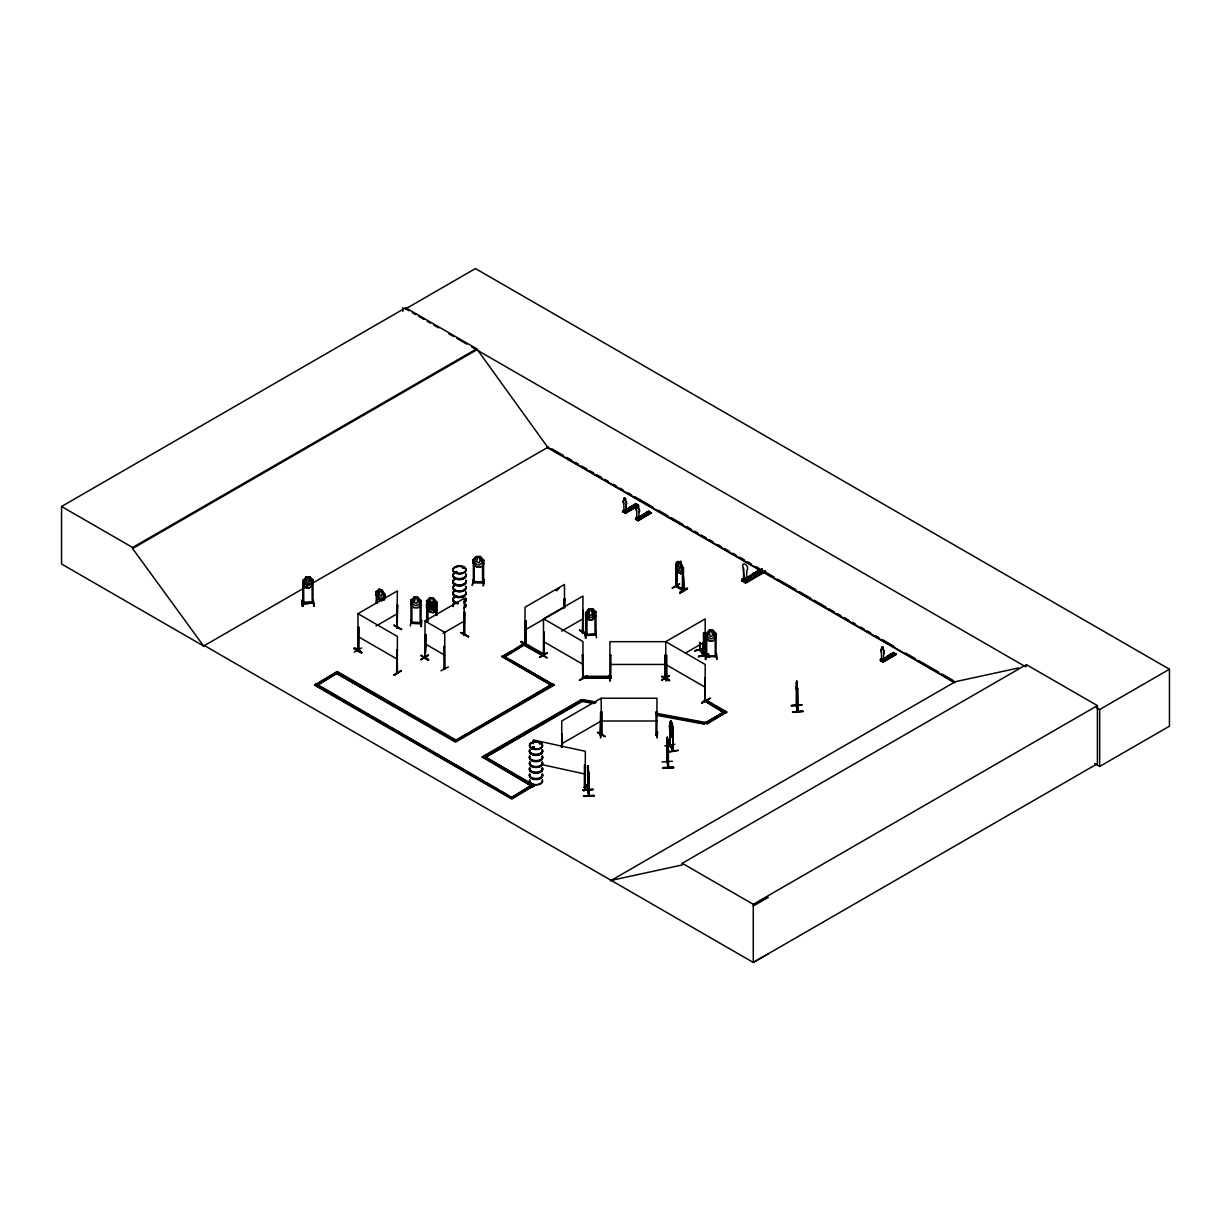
<?xml version="1.0" encoding="UTF-8"?>
<svg xmlns="http://www.w3.org/2000/svg" width="1231" height="1231" viewBox="0 0 1231 1231"><rect width="100%" height="100%" fill="white"/><g stroke="black" fill="none" stroke-linecap="round" stroke-linejoin="round"><path stroke-width="1.5" d="M667.248 737.292L667.248 748.125M667.664 743.309L667.479 739.185M670.833 720.812L669.664 722.628C670.372 720.935 672.757 721.289 673.049 728.275L672.865 750.125M587.987 769.375L588.203 766.928L588.203 767.929M667.248 740.97L667.479 738.523M796.672 684.867L796.903 682.42M639.058 511.958L638.951 512.019A2.324 1.354 59.5 0 0 638.612 508.834L638.72 508.772A2.324 1.354 59.5 0 1 639.058 511.958L638.612 519.143L636.873 518.159L637.766 518.082M883.304 660.416L883.75 653.23A2.324 1.354 59.5 0 0 883.396 650.045L883.304 650.106A2.324 1.354 59.5 0 1 883.643 653.292L883.75 653.23M588.295 790.702L587.741 767.282M589.249 795.965L589.049 772.729L588.803 796.118L587.864 789.948M667.571 762.235L666.956 760.896L667.51 761.45M668.51 767.636L667.433 761.774L668.479 767.682L667.356 737.277M797.365 710.672L796.549 705.455M796.949 706.132L796.78 681.189L797.411 711.595L797.873 710.687M797.38 688.252L797.734 710.933M680.743 573.692L683.205 571.384L680.743 573.692L678.235 572.246L675.85 567.168L675.85 563.552L675.865 586.402L683.143 590.603C686.652 585.11 677.481 543.286 681.912 569.876L680.312 571.107L678.696 570.168L677.065 567.076C680.928 557.181 674.173 563.629 676.881 563.875M682.605 567.46L683.451 567.676L682.497 567.522M587.803 768.375L588.095 765.682L588.71 796.088M667.079 739.969L667.371 737.4M796.503 683.882L796.796 681.312M384.487 594.373L384.349 600.066M483.568 563.798L483.691 560.228L480.213 556.458L476.674 556.366L473.304 559.859L474.274 559.597M624.009 500.417L624.102 500.371A2.324 1.354 59.5 0 0 623.763 503.156L623.655 503.217A2.324 1.354 59.5 0 1 624.009 500.417L624.132 498.078M624.409 510.342L623.855 510.942L624.748 510.157M624.148 510.973L624.302 510.788M637.366 518.236L637.412 519.744M636.704 518.22L637.458 517.605M744.955 579.062C746.032 577.939 741.154 579.693 746.263 580.832L746.94 570.061A3.493 2.031 59.5 0 0 746.94 566.045A3.493 2.031 59.5 0 0 743.416 564.044A3.493 2.031 59.5 0 0 743.416 568.076L744.309 581.632L744.678 578.278M743.17 580.986L743.339 578.401L744.493 579.047L743.786 579.709M882.165 658.862L881.627 659.785L881.396 651.891A2.324 1.354 59.5 0 1 881.735 649.106L881.658 646.89L882.781 646.737M881.965 659.062L881.581 659.216M881.411 659.508L882.165 658.908L881.796 659.693M411.816 600.513L410.754 600.405L411.97 600.405L411.877 622.994M410.323 625.994L411.2 619.624M417.771 597.112L419.402 603.605L417.14 605.652L414.862 605.544L412.57 603.298L414.231 596.958L417.771 597.112L421.248 600.866M411.939 622.671L410.846 622.147L411.031 622.978M421.248 604.483L417.755 608.006L414.293 607.699M420.233 600.651L421.14 600.697L420.11 600.605L420.156 623.686L421.248 622.64M420.063 623.04L411.877 622.486M421.402 626.594L421.648 620.085L420.925 626.517M473.304 563.413L476.72 567.106M472.258 585.448L473.643 578.97L472.319 585.387M483.691 582.817C466.764 583.863 475.72 579.724 474.212 582.371M474.412 581.571L483.583 581.924L483.66 583.032L482.521 583.002L482.583 559.997L483.583 560.043L483.598 583.063L482.752 582.74M477.843 556.981L478.982 557.028L480.152 560.167L478.982 563.106L476.736 561.598L477.859 556.92M480.213 567.291C471.396 566.66 484.014 568.86 483.691 563.829M476.674 567.199L473.196 563.367C470.519 559.813 480.459 552.411 475.012 559.936L475.012 562.644L477.305 564.891L479.582 564.998L481.844 562.952L480.213 556.458M482.675 559.997L483.583 560.043M482.506 582.971L482.752 581.909M474.412 581.817L483.691 581.986M484.106 579.432L483.275 585.941L484.214 579.863M671.203 722.012L670.203 727.167M670.987 725.675L671.095 731.722M587.987 770.96L588.218 773.653L588.218 767.59L588.803 773.33M667.602 744.524L667.248 742.555M797.026 688.421L796.672 686.467M671.249 728.967L670.726 724.444L672.357 730.922L671.88 734.707L671.864 729.229L671.095 729.983L670.326 726.459L670.295 731.953L671.08 731.014L671.741 734.522L670.203 729.875M587.71 790.24L588.695 794.687M589.187 795.98L588.156 790.179M666.987 761.835L668.064 767.667L667.725 739.323L667.956 744.34M668.448 767.621L668.325 744.324M796.395 705.748L797.473 711.564M797.873 711.518L796.996 705.363M632.411 507.757L631.057 507.157L632.519 507.541M670.203 723.551L670.849 720.935M890.121 656.385L889.151 655.692L889.182 656.708M587.633 767.39L588.095 765.682L588.449 767.775M668.079 748.54L667.71 750.018M668.064 748.448L667.725 750.156L667.248 748.063M796.78 681.189L796.426 706.163M797.134 693.93L796.319 686.406L796.796 691.96M674.85 744.216L664.771 745.94M455.301 572.569L455.67 571.523M455.855 571.815L455.116 572.2M456.563 571.692L455.424 571.784M456.47 572.43L456.178 571.523M462.825 568.106L463.887 567.937L463.056 568.106M531.577 748.002L532.392 747.232M531.577 747.709L532.392 747.925M532.715 747.925L533.223 748.14M539.609 743.555L540.409 743.724L539.301 743.724M669.756 745.417L672.957 750.987M669.71 745.463L669.741 744.493L670.495 745.047M673.018 749.771L670.11 745.37L673.434 750.972L672.618 727.752M694.792 650.922L702.87 648.999M588.495 775.022L588.264 775.869L587.803 771.083M667.771 746.617L667.541 747.463L667.079 742.678M883.396 660.355L881.442 659.616L882.427 659.354M353.866 648.537C357.267 645.89 369.7 659.724 353.913 648.46M421.264 655.569L428.727 659.416M421.325 655.138C425.495 660.262 435.589 663.371 420.956 655.769M526.899 645.475L520.959 642.028L526.93 645.398M521.298 641.751L528.745 645.998L521.344 641.366M546.903 657.893L539.824 652.969L546.933 657.816M661.647 676.496C668.602 677.096 675.296 685.313 661.647 676.496L669.095 680.712M661.986 676.234L669.495 680.528M623.594 511.911L623.594 510.25L624.471 512.265L624.255 509.942L622.917 511.527L625.025 512.712L626.364 511.127L626.564 512.234L624.425 510.557M744.94 578.862L744.001 579.401L746.417 580.755M894.214 653.184L880.965 660.955L880.365 659.37C883.673 656.723 880.996 664.248 881.334 658.924L882.042 659.508M380.164 589.972L379.21 594.311L381.164 596.373L382.164 593.711L380.225 589.911M589.141 612.653L590.249 609.514L591.388 609.453L592.542 614.069L590.249 615.592L589.141 614.238M307.304 577.554L306.18 582.263L308.442 583.571L309.612 580.555L308.442 577.508L307.288 577.477M710.425 630.734L709.318 633.888L710.425 636.873L712.734 635.473L711.564 630.734M743.247 579.247L744.74 578.862L743.955 579.355M427.603 600.974L426.511 600.851L429.927 597.65L433.374 598.143L436.743 602.282M429.896 597.727L433.343 598.204L434.943 602.067L434.943 604.775L432.743 606.621L430.527 606.314L428.28 603.852L429.927 597.65M426.588 608.129L429.927 612.146L433.327 612.715L436.743 609.514M429.896 608.56L426.541 604.406L429.958 601.436L433.343 601.821L434.943 608.391L432.743 610.237L430.527 609.914L428.28 607.468L428.28 604.76L431.05 598.435L432.158 598.605L436.743 605.898L433.343 609.037L429.988 608.406M433.266 601.974L436.759 605.837L433.327 608.868M436.636 609.468L433.297 612.546L429.958 612.084M436.636 615.515L436.713 602.036L435.728 602.144M624.102 510.665L624.255 509.942M636.981 505.618L638.304 505.664M672.249 588.28L679.297 583.925M679.635 584.048L672.311 587.956M354.251 652.215L361.606 647.921M539.855 657.323L547.195 653.03M669.387 675.896L662.047 679.851M589.126 609.099L587.418 615.454L589.711 617.485L591.988 617.362L594.234 615.1L592.588 608.776L589.064 608.945L585.587 612.73L585.587 616.408L589.064 619.855C589.511 610.422 589.618 605.344 586.741 612.484M306.104 576.97L304.457 583.432L306.75 585.51L309.043 585.417L311.305 583.202L309.643 576.831L306.104 576.97L302.641 580.77L313.136 580.386L313.136 584.002L309.658 587.741L306.119 587.864L302.734 584.279M709.302 630.334L707.579 636.596L709.887 638.735L712.164 638.735L714.426 636.596L712.78 630.18L709.241 630.18L705.748 633.857M671.464 728.737L671.095 722.043M671.464 732.353L671.095 725.644M379.194 589.172L377.702 594.942L379.702 597.743L381.672 598.404L383.641 596.912L382.164 590.157L379.194 589.003L376.117 591.665L376.117 595.281L379.256 599.759L382.226 600.759L379.148 599.897L376.178 595.219M396.767 672.757L396.982 649.768L397.475 673.126L396.628 672.68L397.044 671.68L397.659 672.895M396.628 672.68L396.982 649.768M544.548 654.861L543.948 654.43M544.287 654.153L544.287 655.831L544.21 632.242L543.717 655.6L544.287 655M584.617 632.395L585.51 638.381M585.971 638.304L585.14 631.934M582.232 677.158L582.725 676.819M664.894 678.312L666.14 678.127L664.709 678.312L664.786 655.307L666.648 655.738L665.986 655.354L666.617 678.112M666.725 677.727L664.894 677.219M666.402 678.666L666.725 677.173L664.894 677.512M705.024 700.224L704.732 699.639M704.748 677.742L705.255 701.101L705.178 664.448L665.725 641.674L609.945 641.674L609.837 678.281L610.053 677.173L610.991 677.681M302.395 606.406L301.841 600.313L302.918 605.929M609.699 675.08L609.868 681.189L609.268 675.096M600.959 731.491L600.528 737.954L601.036 731.922M683.451 567.676L683.528 590.495L675.881 586.448L676.127 585.387M676.465 586.802L676.881 567.676M683.082 589.741C666.817 581.432 685.744 589.018 683.174 590.649M706.886 633.58L705.902 633.611L705.794 659.508L705.517 654.815L704.686 655.492M595.419 703.178L582.263 700.731L483.66 758.373L582.263 701.439L582.894 699.623L596.035 702.07M582.263 700.731L580.832 699.9L582.263 701.439L582.894 699.623M657.416 715.442L704.378 724.182L705.009 722.351L656.154 713.257M704.378 724.182L705.009 722.351M358.96 649.983L358.129 650.491L358.683 649.876M397.151 627.241L396.767 627.856M425.988 656.585L424.926 656.831L425.741 656.585M464.025 634.596L464.518 633.965L464.795 634.965L464.703 612.207L463.779 612.453L464.025 635.427L464.703 612.207M583.309 632.826C580.878 633.903 584.494 630.564 582.509 632.38M600.636 735.199L600.913 711.903L602.128 712.257L600.513 712.441L600.436 735.261L600.99 733.814M705.902 633.811L706.979 633.657M585.341 765.143L584.448 764.959L584.34 787.717L585.433 787.117M584.34 787.117L585.187 787.132M584.34 787.717L584.617 786.701M587.387 784.593L583.679 790.687L587.31 784.547M587.402 784.963L583.771 790.625M584.217 790.748L587.818 785.07M669.556 726.259L670.726 724.444M671.957 733.584L669.51 726.167L671.849 733.599L673.018 731.783L671.849 726.382L673.049 731.891M672.911 735.43L671.741 737.231L672.803 735.446M631.057 507.157L632.272 507.218M645.429 514.958L644.136 515.173M754.372 574.785L754.541 573.738M888.69 655.908L889.382 656.723L890.121 656M882.165 659.308L882.196 659.354M462.871 567.706L463.872 567.86M462.871 567.999L463.456 567.491M531.654 747.909L533.069 748.356L533.238 747.463M596.035 634.227L585.664 634.704L596.035 633.98M596.066 635.011L595.927 612.038L594.988 612.084L595.019 635.073L594.881 634.027L595.958 634.196M303.58 580.447L303.811 603.467L302.795 602.405M313.12 602.298L302.903 602.698M596.081 615.885L592.603 619.67L589.064 619.778L585.587 616.346M703.393 642.197L703.44 655.538L699.5 649.122L700.27 649.66M609.976 677.219L610.991 677.45M609.837 678.066L610.991 678.281L610.591 676.281L582.709 676.281L582.832 678.189L582.986 641.566L543.533 618.793L582.986 596.019L582.74 633.165M602.205 734.245L601.097 734.245M655.938 734.245L657.077 734.215L655.908 734.445M561.736 745.801L561.736 720.997L601.174 698.223L656.969 698.223L656.862 735.107L657.077 733.999M361.622 652.538L354.236 648.214L361.729 652.538M705.794 655.554L706.732 655.492M705.794 656.385L706.732 656.354M716.242 656.585C714.611 657.616 714.642 654.523 716.242 655.554M712.78 641.074L709.302 640.92L705.748 637.396L709.241 641.074L712.78 641.074L716.273 637.396L716.273 633.78L712.78 630.18M425.664 643.598L425.234 657.816L425.926 634.596L425.08 657.985L425.741 656.354M444.422 669.156L444.129 646.183M444.791 668.987L444.73 632.38L425.003 620.993L425.018 657.985L424.741 634.981L425.664 634.442M376.117 591.665L377.301 591.772L377.301 603.159M382.164 590.157L385.241 594.711L384.257 594.419L385.349 594.465L385.134 598.251M410.739 600.466L414.231 596.958M673.388 750.91L673.419 750.033M426.48 604.529L429.896 601.328L429.973 602.959L432.158 604.667L433.297 601.836M637.289 505.249L636.95 507.895A2.324 1.354 59.5 0 0 636.612 510.696L637.012 518.359L637.012 517.312L635.673 518.097L635.796 519.405L649.553 511.911L636.289 519.682L635.473 519.205L648.875 511.096L651.538 513.035M357.944 650.214L358.621 649.091M358.837 650.137L357.99 649.537M396.659 627.133L397.736 626.81M463.702 635.211L464.441 598.22L425.003 620.993M525.052 642.936L525.699 642.567M525.899 643.659L525.683 620.67L525.945 643.69M583.202 632.857L582.986 609.868L582.248 633.073M601.297 734.276L602.236 733.999M601.128 733.953L600.666 734.384M601.143 734.892L602.236 734.83M705.501 654.861L704.424 655.938L705.394 655.723M556.335 590.557L558.797 588.372M556.412 590.634L558.874 588.326M678.358 561.474L675.85 563.675L676.127 586.218M383.149 599.959L385.195 598.189L383.226 600.051M585.71 612.515L585.633 635.504L585.602 634.473L586.679 634.627M585.602 635.304L596.035 634.811M586.664 635.488L586.679 612.469L586.541 635.227M312.982 603.159L312.997 580.155L312.059 580.186L312.182 603.221C315.613 600.236 305.996 606.052 302.903 603.529L302.764 580.493L303.58 580.77M456.732 572.569L456.209 571.661M532.054 747.479L532.869 747.556M533.269 748.263L531.838 747.448M610.853 678.296L610.884 655.292L609.945 655.292L610.884 655.292M602.082 734.799L602.128 712.057M656.969 735.045L655.908 734.83L656.939 735.061M705.902 655.554L706.84 656.585M716.242 655.754L705.794 655.754M623.209 512.004L636.612 504.433L622.532 511.757L624.071 509.834M625.379 513.358L638.627 505.556L635.935 503.633L636.581 504.433M625.41 513.358L622.732 511.619L623.394 512.234M636.227 504.218L623.009 512.019M624.532 512.865L638.427 505.218L635.935 503.818L622.517 511.742M637.981 505.079L625.056 513.189L626.564 511.25M638.304 505.387L625.086 513.189M651.061 512.758L637.489 520.344L651.384 512.696L638.304 520.805L635.673 519.082L648.875 511.296M649.337 511.665L635.504 519.251M651.384 512.696L637.704 520.344M761.712 569.061L741.616 580.801L741.878 579.078L743.878 577.878L742.155 580.417L745.324 582.201L747.325 579.832L747.617 581.478M763.082 571.723L744.586 582.432L765.42 570.969M745.309 582.832L745.617 581.186L747.617 580.001M880.196 660.524L883.042 662.093L896.26 654.307L893.568 652.368C889.367 653.692 898.876 656.061 892.229 653.153M894.045 652.845L895.876 654.076M882.519 661.832L896.06 653.784M882.227 661.647L896.23 654.307L883.012 662.109M882.842 661.77L883.996 659.878L884.197 660.97M474.243 581.801L473.227 581.74M411 622.424C423.495 621.655 425.68 624.717 411 623.286L410.923 600.236M624.102 498.309L624.933 497.832M625.671 501.371L625.763 501.309A2.324 1.354 59.5 0 1 626.117 504.479L625.763 511.604L626.01 504.541A2.324 1.354 59.5 0 0 625.671 501.371L625.748 498.986M629.826 507.234C636.473 510.142 626.964 507.757 631.164 506.433L633.657 508.049L631.164 506.433M632.349 505.741C639.012 508.649 629.503 506.264 633.703 504.941L636.196 506.557L633.703 504.941M637.089 506.018L634.596 504.618L635.935 503.633M638.427 505.033L624.933 513.081M636.95 507.895L637.043 505.787L634.596 504.418M636.612 510.696L636.704 510.634A2.324 1.354 59.5 0 1 637.043 507.834M637.212 517.42L635.673 518.097M635.858 519.005L637.966 520.19L639.505 518.713L638.166 519.513L638.32 520.836M743.416 568.076L743.662 579.601M752.51 573.985C763.528 578.816 747.171 574.569 754.511 572.8L758.25 575.2L754.511 572.8M756.311 571.738C767.328 576.585 750.972 572.338 758.311 570.553L762.051 572.969L758.311 570.553M741.57 580.74L761.666 568.876M761.958 569.368L742.062 581.032L760.789 570.445M762.389 569.291L742.293 581.155L761.035 570.753M744.586 582.432L764.651 570.707M744.924 582.448L765.405 570.692M765.713 571.476L745.878 583.171L741.878 580.555L742.832 581.478M883.289 647.46L882.889 646.998M881.642 649.168L881.735 649.106A2.324 1.354 59.5 0 0 881.288 651.953L881.396 651.891M881.888 658.693L880.365 659.37M887.443 655.969C894.106 658.877 884.597 656.492 888.797 655.184L891.29 656.585M889.982 654.477C896.645 657.385 887.136 655.015 891.321 653.692L893.814 655.092M883.458 658.523L893.768 652.907M884.197 659.985L882.658 660.662M882.165 661.601L895.583 653.692M357.944 627.533L358.867 627.287L357.944 627.533L358.883 627.764L358.206 627.379L358.329 650.43M396.659 627.964L397.398 604.76L397.044 628.072M397.151 628.072L397.659 604.898M393.874 625.44L401.737 629.441L394.289 625.194M396.736 627.918L397.398 590.911L357.944 613.684L358.129 650.491M358.883 627.764L358.698 650.737L358.313 649.353M397.644 650.153L396.721 649.922M460.933 632.749L468.78 636.75L461.333 632.503M396.659 671.911L397.736 672.141M393.966 674.757L401.321 670.464L394.335 675.373M401.337 670.864L394.028 675.204M525.683 620.67L525.945 620.824M563.798 607.822L564.475 598.297L564.721 607.575M564.06 607.976L564.721 598.435M525.683 643.459L524.945 643.89L525.022 607.222L564.475 584.448L564.475 607.437M582.694 633.149L583.248 610.007M579.878 630.303L587.325 634.55L579.524 630.072M539.917 657.446L547.272 652.661L539.917 656.969M582.986 678.189L582.571 654.877L582.832 678.189M583.248 655.261L582.309 655.03M584.31 677.881L579.509 680.297L587.249 676.158M579.509 680.297L586.972 676.004L579.57 680.22M665.986 655.661L664.786 655.307M704.424 655.938L705.178 632.734L704.686 656.092M561.474 747.479L562.136 734.292L562.398 747.248M562.398 734.445L561.474 734.676M600.174 735.122L600.913 711.903M701.655 653.415L709.502 657.416L701.655 652.938M661.693 680.081L669.449 675.542L662.001 680.189M705.178 634.073L705.178 618.901L665.725 641.674L665.909 678.481L666.094 677.327M597.774 732.307L605.221 736.553M597.404 732.599L605.252 736.6L597.804 732.353M600.513 735.215L601.297 735.107L601.174 698.223M705.425 678.127L704.501 677.896M701.701 702.701C712.764 698.008 714.026 695.084 701.747 703.086M701.701 703.178L709.118 698.839M421.125 659.354L428.526 655.046L420.956 659.631M420.94 659.693L428.326 655.354M448.376 666.925L440.975 670.787M204.531 645.613L203.731 646.09L61.55 563.998L61.55 506.48L405.676 307.796L476.72 348.804L547.764 447.345L954.517 682.189M405.676 307.796L405.676 308.858L475.458 268.573L1169.45 669.249L1169.45 726.182L1099.668 766.467L1094.682 763.574M61.55 506.48L132.594 547.487L476.72 348.804M768.329 953.84L753.264 962.427L204.438 645.567L203.623 646.029L132.594 548.549L476.72 349.866M203.623 646.029L307.258 586.187M312.243 583.325L548.564 446.884M376.024 626.025L397.398 613.684M527.822 782.224L485.091 756.834L534.392 785.301L511.804 799.057L314.567 685.19L337.171 671.434L455.501 739.754L454.07 741.293L552.688 683.651L554.119 685.19L503.371 655.892M314.567 685.19L316.013 683.651L513.235 798.227M319.291 682.466L337.171 672.141L384.826 699.67M443.083 633.334L464.441 620.993M525.022 629.995L562.829 608.176M523.067 643.782L524.498 642.951L544.225 654.338L542.779 655.169L523.067 644.49L542.779 655.877L544.225 655.046L531.069 647.46M501.94 656.015L551.242 685.19L501.94 656.723L523.098 644.505M501.94 656.723L511.588 651.153M514.881 649.26L524.498 642.951M561.613 631.134L582.986 618.793M679.881 562.921L680.712 566.475L679.881 568.999L678.281 565.075L679.081 562.459L679.958 562.875M678.358 572.123L680.82 573.646M687.514 588.664C684.082 586.064 671.803 599.836 687.514 588.649M455.716 740.354L467.211 733.707M470.504 731.814L516.528 705.24M519.805 703.347L531.315 696.7M534.608 694.807L551.042 685.313M335.724 672.972L455.501 741.416L554.119 684.482M337.371 673.926L455.501 742.124L554.119 685.19M482.213 756.834L532.961 786.84L482.213 756.834L580.832 699.9M482.213 757.542L521.667 734.769M524.945 732.876L579.185 701.562M685.452 653.061L705.178 641.674M561.736 743.77L601.174 720.997L656.969 720.997M314.567 684.482L511.804 798.35L534.392 785.301M704.132 700.562L723.859 712.657L704.132 700.562L705.578 699.731L726.736 711.949L707.009 724.043L705.578 722.505L725.29 711.118L705.578 723.212M704.132 701.27L705.578 700.439L726.736 712.657M705.578 722.505L707.009 723.336L726.736 711.949M610.391 880.873L955.333 681.712L1018.883 667.894M611.192 880.396L682.236 864.947L682.236 863.3L1026.362 664.617L1097.406 705.625L1097.406 763.743L753.264 962.427L753.264 904.308L1097.406 705.625M1026.362 666.263L1025.561 666.74L471.765 347.004M1096.375 707.625L1099.668 709.533L1169.45 669.249M753.264 905.97L768.329 897.384M455.332 571.984L456.024 572.738L456.932 571.923M302.226 600.297L302.964 606.391M302.411 606.36L301.841 600.313M705.225 659.462L705.64 654.923M474.304 559.89L473.335 559.797M624.255 497.847L625.64 499.047M644.475 514.42L644.136 515.327M644.29 514.62L645.352 514.789M645.075 515.235L644.305 515.25M754.788 573.861L756.373 574.108M755.972 574.785L754.803 574.785M456.486 572.538L455.547 572.538M703.393 632.703L703.809 655.431L699.839 649.876M704.317 648.429L694.607 650.737L702.901 649.152M699.531 644.305L699.931 650.568L700.224 642.844M702.993 654.323L703.44 654.707M698.762 656.169C729.029 649.814 677.804 660.924 708.671 654.661M698.762 656.646L708.502 654.384M670.726 720.827L672.942 728.29M671.818 722.828L671.649 730.937L670.203 726.259M671.849 737.215L669.664 729.783M669.772 722.612L670.11 745.971L670.418 732.553M668.433 752.279L678.358 750.341L668.279 751.587M302.872 603.19L313.105 602.928M303.595 602.374L312.151 602.067M595.85 635.088L595.881 633.965M655.969 734.784L656.015 712.057L656.969 712.272L656.015 712.057M715.303 656.354L716.242 656.385M393.951 625.317L401.383 629.564M460.994 632.626L468.442 636.873M631.949 507.818L630.964 507.387M755.065 573.8L755.942 573.861M889.151 655.846L890.028 656.046M602.021 735.107L602.236 734.445M411.723 623.317L411.831 622.194M420.987 623.732L421.14 600.697M796.319 682.79L796.549 706.286M791.395 705.763L801.812 705.148M802.889 710.918L792.472 711.918L802.935 711.595M802.889 711.333L792.533 712.241M667.602 739.185L667.125 762.389M672.388 761.235L661.986 762.004M587.618 770.914L588.341 778.561L587.618 767.298L588.203 773.622M663.109 768.329L673.511 767.744L663.109 768.344L663.047 767.544L673.449 766.944L673.511 767.713M663.047 768.021L673.465 767.436M587.756 789.348L588.264 790.748L588.11 789.333M582.663 790.071L593.127 789.333L582.663 790.04M582.709 790.271L593.111 789.64M583.771 795.949C616.085 794.564 561.89 797.611 594.188 795.411M583.771 796.426L594.188 795.826M666.402 655.892L666.479 678.712L666.648 655.738M676.604 586.018L675.865 585.571M595.081 612.084L595.958 612.315L592.526 608.868M585.741 612.73L586.679 612.684M595.773 631.842L596.543 637.796M595.958 635.027L585.864 635.535M306.165 577.062L309.596 577M302.641 584.371L313.136 584.002M306.104 587.803L309.658 587.741M312.812 600.005L313.997 606.021L312.889 599.574M313.997 606.006L312.843 599.543M665.863 681.189L666.371 678.112M657.616 731.891L657.108 737.954L657.108 731.476M601.174 735.045L602.128 735.045M710.425 630.795L711.564 630.795M715.134 633.873L716.134 633.611L716.027 656.662L705.794 656.585M715.149 633.888L716.134 633.811M706.948 656L715.088 656M716.396 653.415L716.827 659.508L716.319 653.03M609.945 664.448L665.725 664.448L705.178 687.221M582.709 677.45L610.591 677.45M582.709 678.158L610.591 678.158M410.923 623.009L421.248 623.471M665.694 677.219L665.632 678.266M610.884 678.066L610.053 678.312M656.123 734.276L655.908 735.045M302.903 603.498L302.764 580.493M584.694 787.532L585.556 787.748M474.258 559.628L474.166 582.663M715.226 656.615L715.18 633.611M435.651 601.851L435.712 615.392M473.366 582.586L473.366 559.582M699.839 650.507L699.87 642.336M582.894 700.331L594.158 702.424M656.154 713.965L659.924 714.672M663.678 715.365L673.065 717.119M676.819 717.811L699.362 722.012M657.416 714.719L704.378 723.474M582.263 701.439L593.542 703.547M585.341 787.932L584.525 787.794M542.471 764.728L585.341 774.084M313.351 599.943L313.951 605.96M705.148 701.101L704.901 699.685M358.467 650.691L358.621 627.148M797.811 711.056L797.75 688.221M637.473 518.036L636.658 517.651L636.535 519.374M743.17 578.493L744.586 578.801M754.572 574.677L755.972 575.015L756.188 573.723M582.725 677.65L582.571 654.877M636.535 517.712L638.72 519.082M624.471 512.265L623.717 510.173M743.339 580.894L744.493 581.524M579.524 630.395L586.956 634.319M544.533 654.538L543.456 654.538L544.456 655.169M601.251 733.953L600.174 734.292M405.676 308.858L408.984 310.766M412.293 312.674L415.601 314.582M418.894 316.49L423.849 319.352M427.157 321.26L430.465 323.168M433.774 325.076L438.728 327.938M448.638 333.663L453.593 336.525M456.901 338.433L466.811 344.141M551.888 448.792L563.506 455.501M566.829 457.424L571.815 460.302M575.123 462.21L578.447 464.133M581.771 466.041L586.756 468.919M590.08 470.842L593.388 472.766M596.712 474.674L601.697 477.551M605.021 479.475L608.329 481.383M613.315 484.26L616.639 486.183M619.962 488.091L623.271 490.015M628.256 492.892L631.58 494.8M634.904 496.724L653.169 507.264M658.139 510.142L668.11 515.897M671.418 517.805L683.051 524.514M686.359 526.437L691.345 529.315M694.669 531.223L697.992 533.146M701.316 535.07L706.286 537.932M709.61 539.855L712.934 541.778M717.904 544.641L721.228 546.564M724.551 548.487L729.537 551.365M732.86 553.273L736.169 555.196M739.492 557.104L744.478 559.982M747.802 561.905L751.11 563.813M756.096 566.691L759.419 568.614M764.405 571.492L774.361 577.231M777.684 579.155L795.949 589.695M799.258 591.619L810.89 598.328M814.199 600.236L825.832 606.96M829.14 608.868L834.126 611.745M837.449 613.669L840.773 615.577M844.097 617.5L849.067 620.378M852.391 622.286L855.714 624.209M860.684 627.087L864.008 628.995M867.332 630.918L870.656 632.826M875.641 635.704L878.949 637.627M882.273 639.535L893.891 646.26M905.524 652.969L915.479 658.708M918.803 660.632L938.73 672.126M942.038 674.049L953.671 680.758M546.672 447.192L954.764 682.805M678.235 561.413L680.789 562.875M543.533 641.566L582.986 664.34M524.498 643.659L527.791 645.552M509.957 659.693L551.042 683.42M425.003 643.767L444.73 655.154M357.944 613.684L397.398 636.458L397.244 673.08M357.944 636.473L397.398 659.247M682.236 863.3L753.264 904.308M388.119 701.562L448.93 736.677M452.223 738.569L455.501 740.462M531.115 784.116L534.392 786.024M317.66 685.328L364.068 712.118M367.392 714.026L387.273 725.505M390.596 727.429L402.198 734.122M405.507 736.03L483.398 781.008M486.722 782.931L498.324 789.625M501.632 791.533L506.603 794.41M682.466 567.214L682.559 590.28M703.332 655.523L703.517 654.107M596.081 612.269L592.588 608.776L592.603 619.67L589.064 619.855M672.865 750.956L673.049 727.644M716.165 633.888L712.734 630.272L709.241 630.18M480.152 556.55L483.568 560.32M414.216 607.852L410.739 604.082L410.754 600.405M433.327 598.22L436.636 602.298M429.881 612.238L426.48 608.145L426.757 600.636L426.68 621.717M700.27 649.891L703.332 654.246M743.955 579.185L743.878 577.878M638.197 505.726L638.581 506.526M543.44 655.4L543.533 618.793M682.466 590.249L682.79 567.291M676.973 586.664L676.635 563.906M680.697 562.921L683.128 567.876M638.597 506.187L638.612 508.834M881.581 659.339L881.704 658.57M669.51 726.167L670.726 735.276M623.994 510.619L623.763 503.156M796.672 681.189L796.426 683.205M796.503 686.59L796.965 691.376L796.903 683.082L797.488 688.837M1099.668 709.533L1099.668 766.467M883.996 659.878L883.996 660.662M883.396 647.998L883.304 650.106M747.325 579.832L747.325 581.017M706.732 656.662L706.686 633.873M703.039 643.598L702.978 655.061M670.126 722.551L670.11 745.971M669.726 722.505L669.556 729.798M667.479 739.523L667.494 762.358M667.387 738.985L667.448 761.82M647.798 514.62L645.306 513.404M645.259 516.112L642.767 514.897M639.304 518.605L639.505 519.713M626.364 511.127L626.364 511.927M585.464 764.959L585.187 787.963L585.341 751.31L533.146 739.923L533.146 743.724M562.136 734.292L562.136 747.094M544.21 632.242L544.287 655.831M525.529 642.628L525.329 643.982L525.283 621.209M444.391 646.029L444.345 669.172M444.083 668.11L444.083 669.018M436.713 602.036L436.713 615.315M427.68 600.774L427.68 621.64M427.465 600.743L427.603 621.855M402.891 307.581L402.891 311.351M377.117 603.344L376.932 591.665L376.301 603.067M376.486 591.495L376.486 602.882M132.594 547.487L132.594 548.549M465.872 580.878A6.617 3.816 0 0 1 458.609 585.648A6.617 3.816 0 0 1 453.747 579.955M465.78 581.263A6.524 3.77 0 0 1 458.624 585.971A6.524 3.77 0 0 1 453.824 580.355M465.795 586.295A6.54 3.77 0 0 1 458.624 591.018A6.54 3.77 0 0 1 453.824 585.387M465.795 586.525A6.54 3.77 0 0 1 458.624 591.234A6.54 3.77 0 0 1 453.824 585.602M465.872 574.6A6.617 3.816 0 0 1 458.609 579.37A6.617 3.816 0 0 1 453.747 573.677M465.764 580.201A6.509 3.755 0 0 1 458.624 584.91A6.509 3.755 0 0 1 453.839 579.293M465.764 574.969A6.509 3.755 0 0 1 458.624 579.678A6.509 3.755 0 0 1 453.839 574.061M465.872 580.555A6.617 3.816 0 0 1 458.609 585.325A6.617 3.816 0 0 1 453.747 579.632M465.872 574.277A6.617 3.816 0 0 1 458.609 579.047A6.617 3.816 0 0 1 453.747 573.354M465.78 573.923A6.524 3.77 0 0 1 458.624 578.632A6.524 3.77 0 0 1 453.824 573.015M465.872 598.789A6.617 3.816 0 0 1 464.164 602.482M457.763 603.467A6.617 3.816 0 0 1 453.747 597.866M465.78 599.174A6.524 3.77 0 0 1 464.087 602.805M457.794 603.775A6.524 3.77 0 0 1 453.824 598.266M465.795 604.206A6.54 3.77 0 0 1 464.102 607.852M453.162 606.16A6.54 3.77 0 0 1 453.824 603.298M465.964 588.079A6.478 3.739 0 0 1 457.794 591.68A6.478 3.739 0 0 1 453.87 586.202M465.795 604.436A6.54 3.77 0 0 1 464.102 608.068M453.162 606.391A6.54 3.77 0 0 1 453.824 603.513M465.795 586.787A6.54 3.77 0 0 1 458.624 591.495A6.54 3.77 0 0 1 453.824 585.879M465.872 592.511A6.617 3.816 0 0 1 458.609 597.281A6.617 3.816 0 0 1 453.747 591.588M465.764 598.112A6.509 3.755 0 0 1 464.087 601.744M457.794 602.713A6.509 3.755 0 0 1 453.839 597.204M465.764 592.88A6.509 3.755 0 0 1 458.624 597.589A6.509 3.755 0 0 1 453.839 591.973M465.872 598.466A6.617 3.816 0 0 1 464.164 602.159M457.763 603.144A6.617 3.816 0 0 1 453.747 597.543M465.872 592.188A6.617 3.816 0 0 1 458.609 596.958A6.617 3.816 0 0 1 453.747 591.265M465.78 591.834A6.524 3.77 0 0 1 458.624 596.543A6.524 3.77 0 0 1 453.824 590.926M542.271 761.866A6.478 3.739 0 0 1 536.008 766.574A6.478 3.739 0 0 1 529.745 761.866M542.409 750.295A6.617 3.816 0 0 1 536.008 755.095A6.617 3.816 0 0 1 529.622 750.295M531.33 748.586A6.617 3.816 0 0 1 534.3 747.586M542.302 750.679A6.509 3.755 0 0 1 536.008 755.403A6.509 3.755 0 0 1 529.73 750.679M531.407 748.987A6.509 3.755 0 0 1 534.331 748.017M542.409 749.971A6.617 3.816 0 0 1 536.008 754.772A6.617 3.816 0 0 1 529.622 749.971M531.33 748.263A6.617 3.816 0 0 1 534.3 747.263M542.317 749.617A6.524 3.77 0 0 1 536.008 754.357A6.524 3.77 0 0 1 529.715 749.617M531.407 747.925A6.524 3.77 0 0 1 534.331 746.955M542.302 756.957A6.509 3.755 0 0 1 536.008 761.681A6.509 3.755 0 0 1 529.73 756.957M542.409 756.573A6.617 3.816 0 0 1 536.008 761.389A6.617 3.816 0 0 1 529.622 756.573M542.409 756.249A6.617 3.816 0 0 1 536.008 761.066A6.617 3.816 0 0 1 529.622 756.249M542.317 755.896A6.524 3.77 0 0 1 536.008 760.65A6.524 3.77 0 0 1 529.715 755.896M542.332 762.22A6.54 3.77 0 0 1 536.008 766.975A6.54 3.77 0 0 1 529.699 762.22M542.302 762.789A6.509 3.755 0 0 1 536.008 767.529A6.509 3.755 0 0 1 529.73 762.789M542.332 779.915A6.54 3.77 0 0 1 536.008 784.655A6.54 3.77 0 0 1 529.699 779.915M542.332 762.466A6.54 3.77 0 0 1 536.008 767.205A6.54 3.77 0 0 1 529.699 762.466M542.302 768.59A6.509 3.755 0 0 1 536.008 773.314A6.509 3.755 0 0 1 529.73 768.59M542.302 767.529A6.509 3.755 0 0 1 536.008 772.268A6.509 3.755 0 0 1 529.73 767.529M542.302 774.868A6.509 3.755 0 0 1 536.008 779.592A6.509 3.755 0 0 1 529.73 774.868M542.409 774.484A6.617 3.816 0 0 1 536.008 779.3A6.617 3.816 0 0 1 529.622 774.484M542.409 774.161A6.617 3.816 0 0 1 536.008 778.977A6.617 3.816 0 0 1 529.622 774.161M542.317 773.807A6.524 3.77 0 0 1 536.008 778.561A6.524 3.77 0 0 1 529.715 773.807M542.409 768.206A6.617 3.816 0 0 1 536.008 773.006A6.617 3.816 0 0 1 529.622 768.206M542.409 767.882A6.617 3.816 0 0 1 536.008 772.683A6.617 3.816 0 0 1 529.622 767.882M542.317 780.115A6.524 3.77 0 0 1 536.008 784.855A6.524 3.77 0 0 1 529.715 780.115M415.416 597.558L414.293 602.251L416.54 603.759L417.709 600.82L416.555 597.62L415.401 597.635M429.08 603.744L430.865 606.729L428.988 609.268L431.435 607.314L433.881 609.961L432.035 606.868L433.804 604.406L431.481 606.252L429.08 603.744M431.05 602.051L429.973 606.575L432.158 608.283L433.297 605.452L432.158 602.205L431.05 602.051M337.171 673.095L317.444 685.19L337.171 673.095M524.529 644.629L504.818 656.723L524.529 644.629M687.144 588.341L679.697 592.696L687.16 588.387M531.515 785.301L511.804 797.411L531.515 785.301M801.812 704.824L791.364 705.548L801.812 704.824M763.389 571.876L759.665 569.768L763.389 571.876M650.03 513.296L647.537 511.896L650.03 513.296M649.137 513.835L646.644 512.419L649.137 513.835M646.598 515.327L644.105 513.912L646.598 515.327M313.136 580.386L309.643 576.831L313.136 580.324M454.855 572.307A6.54 3.77 0 0 0 465.795 570.615A6.54 3.77 0 0 0 457.794 565.998A6.54 3.77 0 0 0 454.855 572.307M454.901 572.815A6.478 3.739 0 0 0 465.749 571.122A6.478 3.739 0 0 0 457.794 566.552A6.478 3.739 0 0 0 454.901 572.815M454.855 572.523A6.54 3.77 0 0 0 465.795 570.83A6.54 3.77 0 0 0 457.794 566.198A6.54 3.77 0 0 0 454.855 572.523M532.761 748.571A6.509 3.755 0 0 0 542.532 745.309A6.509 3.755 0 0 0 532.761 742.062A6.509 3.755 0 0 0 532.761 748.571M532.761 749.11A6.509 3.755 0 0 0 542.532 745.863A6.509 3.755 0 0 0 532.761 742.601A6.509 3.755 0 0 0 532.761 749.11M531.392 748.202A6.54 3.77 0 0 0 542.332 746.509A6.54 3.77 0 0 0 534.316 741.893A6.54 3.77 0 0 0 531.392 748.202"/></g></svg>
